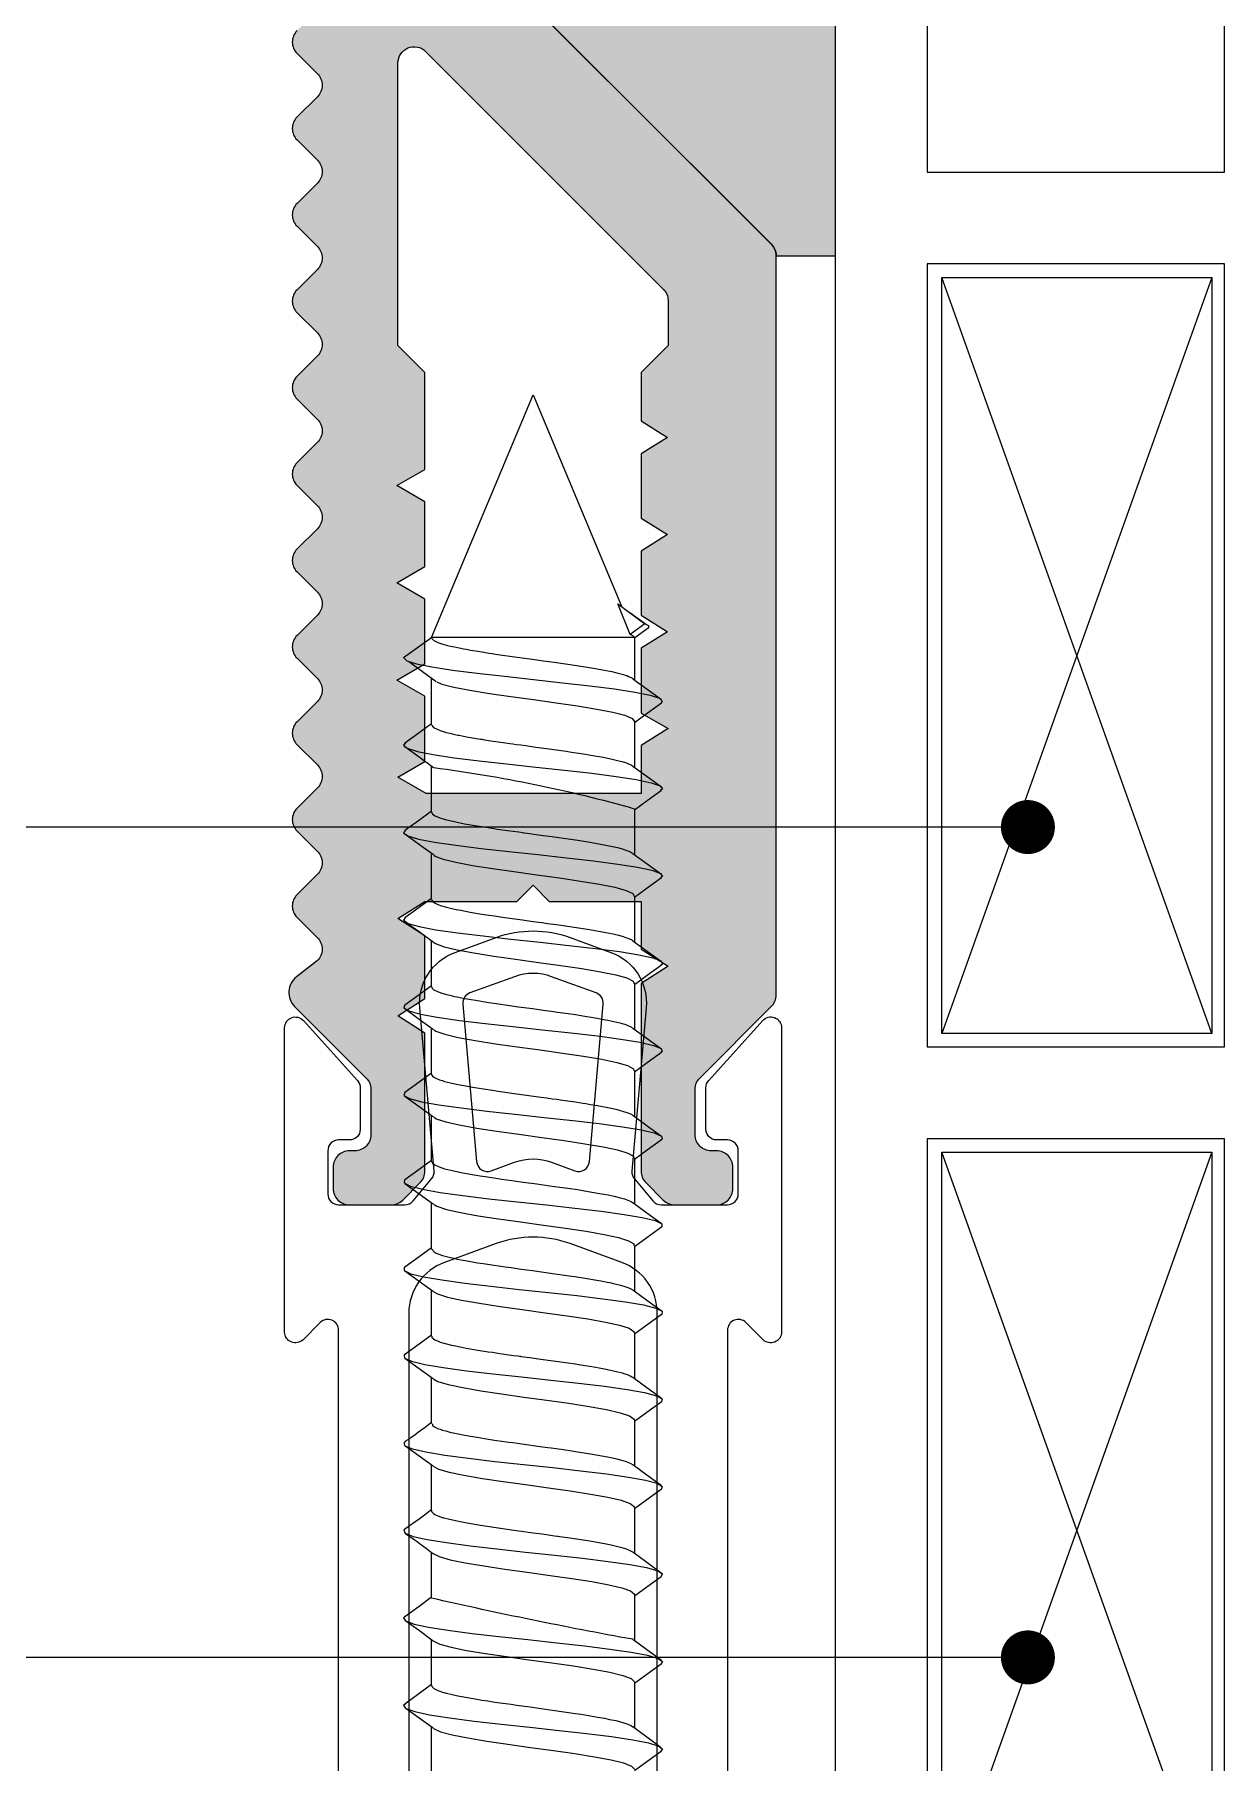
# Model space of a CAD drawing. Header units: millimetres. Extents: x 12 to 3612, y 18 to 315.
# Drawn here: x 1382.11 to 1404.13, y 116.55 to 148.55 of the extents above; entities that cross this region are included whole.
import ezdxf

# ---------------------------------------------------------------- set-up
doc = ezdxf.new("R2010")
doc.units = ezdxf.units.MM
doc.linetypes.add('SLD-Katı', pattern=[0])
doc.styles.get("Standard").update_dxf_attribs({"font": 'arial.ttf'})
doc.dimstyles.new('ISO-25', dxfattribs={"dimtxt": 2.5, "dimasz": 2.5, "dimexe": 1.25, "dimexo": 0.625, "dimtad": 1, "dimtxsty": 'Standard', "dimcen": 2.5, "dimadec": 0, "dimazin": 0, "dimtfac": 1, "dimtmove": 0, "dimatfit": 3, "dimfxl": 1, "dimarcsym": 0})

# ---------------------------------------------------------------- blocks, each defined once
blk = doc.blocks.new('SLK1B')
blk.add_hatch(color=0).paths.add_polyline_path([(934.464, 454.715), (934.464, 456.991), (933.064, 456.991), (931.664, 456.991, -0.414214), (931.364, 457.291), (931.364, 458.691, 0.414214), (931.064, 458.991), (927.464, 458.991, 0.414214), (927.164, 458.691), (927.164, 452.115, 0.198912), (927.252, 451.903), (933.276, 445.879, -0.198912), (933.364, 445.667), (934.464, 445.667), (934.464, 454.315)])
blk.add_lwpolyline([(934.464, 445.667), (934.464, 454.315), (934.464, 454.715), (934.464, 456.991), (933.064, 456.991), (931.664, 456.991, -0.414214), (931.364, 457.291), (931.364, 458.691, 0.414214), (931.064, 458.991), (927.464, 458.991, 0.414214), (927.164, 458.691), (927.164, 452.115, 0.198912), (927.252, 451.903), (933.276, 445.879, -0.198912), (933.364, 445.667)], format="xyb", close=True)
blk = doc.blocks.new('V2 48 42')
at = {"color": 0, "linetype": 'SLD-Katı', "lineweight": 15}
for p, q in [((-43.687, 116.524), (-45.323, 112.609)), ((-41.809, 112.031), (-43.687, 116.524)), ((-45.254, 112.657), (-45.757, 112.285)), ((-45.483, 112.085), (-45.254, 112.657)), ((-45.477, 112.492), (-45.784, 112.271)), ((-45.318, 112.61), (-45.32, 112.607)), ((-45.83, 112.237), (-45.839, 112.231)), ((-45.819, 112.204), (-45.573, 112.025)), ((-45.757, 112.285), (-45.483, 112.085)), ((-45.561, 112.041), (-45.565, 112.031)), ((-45.565, 112.031), (-45.565, 111.246)), ((-45.565, 112.031), (-41.809, 112.031)), ((-41.287, 111.658), (-41.809, 112.031)), ((-41.809, 110.414), (-41.809, 111.271)), ((-45.565, 110.477), (-45.565, 109.629)), ((-41.809, 108.796), (-41.809, 109.644)), ((-45.565, 108.859), (-45.565, 108.011)), ((-41.809, 107.179), (-41.809, 108.027)), ((-45.565, 107.242), (-45.565, 106.394)), ((-41.809, 105.561), (-41.809, 106.409)), ((-45.565, 105.624), (-45.565, 104.776)), ((-41.809, 103.944), (-41.809, 104.792)), ((-45.565, 104.007), (-45.565, 103.159)), ((-41.809, 102.326), (-41.809, 103.174)), ((-45.565, 102.389), (-45.565, 101.541)), ((-41.809, 100.709), (-41.809, 101.557)), ((-45.565, 100.772), (-45.565, 99.924)), ((-41.809, 99.092), (-41.809, 99.939)), ((-45.565, 99.154), (-45.565, 98.306)), ((-41.809, 97.474), (-41.809, 98.322)), ((-45.565, 97.537), (-45.565, 96.689)), ((-41.809, 95.856), (-41.809, 96.704)), ((-45.565, 95.919), (-45.565, 95.071)), ((-41.809, 94.239), (-41.809, 95.088)), ((-45.565, 94.302), (-45.565, 93.454)), ((-41.809, 92.621), (-41.809, 93.469)), ((-45.565, 92.684), (-45.565, 91.836)), ((-41.809, 91.004), (-41.809, 91.852))]:
    blk.add_line(p, q, dxfattribs=at)
at = {"color": 0, "linetype": 'SLD-Katı', "lineweight": 15, "flags": 128}
for points in [[(-45.811, 112.205), (-45.832, 112.215), (-45.829, 112.247), (-45.757, 112.285)], [(-45.557, 112.039), (-45.545, 112.056), (-45.483, 112.085)], [(-41.809, 112.031), (-41.816, 112.008), (-41.849, 111.978), (-41.922, 111.941), (-42.017, 111.909), (-42.062, 111.895), (-42.104, 111.885), (-42.159, 111.871), (-42.232, 111.855), (-42.29, 111.843), (-42.347, 111.832), (-42.401, 111.821), (-42.454, 111.812), (-42.526, 111.799), (-42.663, 111.775), (-42.778, 111.757), (-42.867, 111.743), (-42.927, 111.734), (-42.991, 111.724), (-43.122, 111.706), (-43.256, 111.687), (-43.672, 111.629), (-43.882, 111.6), (-44.079, 111.572), (-44.288, 111.543), (-44.495, 111.513), (-44.841, 111.456), (-45.001, 111.427), (-45.144, 111.398), (-45.238, 111.377), (-45.309, 111.359), (-45.362, 111.344), (-45.391, 111.334), (-45.422, 111.324), (-45.456, 111.311), (-45.502, 111.289), (-45.514, 111.282), (-45.52, 111.278), (-45.534, 111.269), (-45.535, 111.268)], [(-41.287, 111.658), (-41.347, 111.601), (-41.527, 111.542), (-41.813, 111.485), (-42.194, 111.427), (-42.654, 111.368), (-43.159, 111.312), (-43.697, 111.253), (-44.234, 111.194), (-44.737, 111.138), (-45.194, 111.079), (-45.573, 111.021), (-45.855, 110.964), (-46.03, 110.905), (-46.086, 110.848), (-46.05, 110.816)], [(-41.894, 111.208), (-41.639, 111.396), (-41.384, 111.585)], [(-45.535, 111.268), (-45.799, 111.076), (-46.064, 110.884)], [(-41.904, 111.208), (-41.996, 111.169), (-42.22, 111.112), (-42.519, 111.054), (-42.878, 110.995), (-43.273, 110.939), (-43.694, 110.88), (-44.115, 110.821), (-44.509, 110.765), (-44.867, 110.706), (-45.163, 110.648), (-45.384, 110.591), (-45.521, 110.532), (-45.563, 110.477)], [(-46.065, 110.816), (-45.8, 110.624), (-45.565, 110.453)], [(-41.811, 110.414), (-41.816, 110.392), (-41.843, 110.365), (-41.969, 110.306), (-42.022, 110.289), (-42.08, 110.273), (-42.145, 110.257), (-42.236, 110.237), (-42.295, 110.225), (-42.319, 110.22), (-42.375, 110.209), (-42.453, 110.194), (-42.564, 110.174), (-42.712, 110.15), (-42.722, 110.148), (-42.728, 110.147), (-42.728, 110.147), (-42.728, 110.147), (-42.728, 110.147), (-42.728, 110.147), (-42.728, 110.147), (-42.728, 110.147), (-42.728, 110.147), (-42.728, 110.147), (-42.729, 110.147), (-42.732, 110.146), (-42.739, 110.145), (-42.759, 110.142), (-42.907, 110.119), (-43.174, 110.081), (-43.258, 110.069), (-43.312, 110.062), (-43.38, 110.052), (-43.461, 110.041), (-43.555, 110.028), (-43.741, 110.002), (-43.889, 109.981), (-44.026, 109.962), (-44.163, 109.943), (-44.299, 109.924), (-44.4, 109.91), (-44.578, 109.883), (-44.792, 109.847), (-44.986, 109.812), (-45.124, 109.785), (-45.227, 109.762), (-45.333, 109.735), (-45.397, 109.715), (-45.456, 109.693), (-45.509, 109.668), (-45.53, 109.655), (-45.535, 109.65)], [(-41.313, 110.078), (-41.578, 110.27), (-41.809, 110.438)], [(-41.325, 110.079), (-41.288, 110.037), (-41.357, 109.979), (-41.545, 109.92), (-41.837, 109.863), (-42.226, 109.805), (-42.69, 109.746), (-43.197, 109.69), (-43.736, 109.631), (-44.272, 109.573), (-44.772, 109.516), (-45.225, 109.457), (-45.597, 109.399), (-45.871, 109.342), (-46.038, 109.283), (-46.085, 109.226), (-46.048, 109.197)], [(-41.841, 109.62), (-41.578, 109.812), (-41.313, 110.004)], [(-45.535, 109.65), (-45.799, 109.459), (-46.064, 109.267)], [(-46.064, 109.197), (-45.799, 109.006), (-45.565, 108.835)], [(-41.811, 108.796), (-41.81, 108.786), (-41.826, 108.762), (-41.872, 108.729), (-41.958, 108.693), (-42.023, 108.672), (-42.087, 108.654), (-42.144, 108.64), (-42.417, 108.583), (-42.609, 108.549), (-42.816, 108.516), (-42.966, 108.493), (-43.024, 108.484), (-43.124, 108.47), (-43.214, 108.457), (-43.423, 108.429), (-43.49, 108.419), (-43.514, 108.416), (-43.519, 108.415), (-43.521, 108.415), (-43.521, 108.415), (-43.521, 108.415), (-43.521, 108.415), (-43.521, 108.415), (-43.521, 108.415), (-43.521, 108.415), (-43.521, 108.415), (-43.522, 108.415), (-43.525, 108.414), (-43.531, 108.414), (-43.577, 108.407), (-43.744, 108.384), (-43.876, 108.366), (-44.04, 108.343), (-44.072, 108.338), (-44.127, 108.331), (-44.242, 108.315), (-44.384, 108.294), (-44.516, 108.275), (-44.626, 108.257), (-44.745, 108.238), (-45.067, 108.179), (-45.158, 108.16), (-45.248, 108.14), (-45.321, 108.121), (-45.406, 108.094), (-45.48, 108.065), (-45.517, 108.046), (-45.534, 108.033)], [(-41.313, 108.461), (-41.566, 108.644), (-41.809, 108.82)], [(-41.323, 108.461), (-41.289, 108.415), (-41.366, 108.357), (-41.563, 108.298), (-41.862, 108.242), (-42.257, 108.183), (-42.726, 108.125), (-43.236, 108.068), (-43.776, 108.009), (-44.309, 107.951), (-44.807, 107.894), (-45.255, 107.835), (-45.62, 107.778), (-45.887, 107.72), (-46.046, 107.661), (-46.084, 107.605), (-46.048, 107.579)], [(-41.841, 108.003), (-41.61, 108.171), (-41.313, 108.386)], [(-45.534, 108.033), (-45.799, 107.841), (-46.063, 107.649)], [(-41.851, 108.003), (-41.87, 107.984), (-42.024, 107.925), (-42.259, 107.869), (-42.568, 107.81), (-42.934, 107.752), (-43.334, 107.695), (-43.757, 107.636), (-44.174, 107.578), (-44.564, 107.521), (-44.914, 107.462), (-45.2, 107.405), (-45.409, 107.348), (-45.533, 107.288), (-45.558, 107.242)], [(-46.063, 107.58), (-45.799, 107.388), (-45.565, 107.218)], [(-41.313, 106.843), (-41.578, 107.035), (-41.809, 107.203)], [(-41.81, 107.179), (-41.809, 107.174), (-41.825, 107.146), (-41.862, 107.117), (-41.924, 107.088), (-41.994, 107.063), (-42.086, 107.037), (-42.181, 107.014), (-42.263, 106.996), (-42.348, 106.979), (-42.522, 106.947), (-42.739, 106.91), (-42.866, 106.89), (-42.973, 106.874), (-43.121, 106.853), (-43.35, 106.821), (-43.491, 106.802), (-43.564, 106.792), (-43.688, 106.774), (-43.847, 106.752), (-43.952, 106.737), (-44.121, 106.714), (-44.322, 106.686), (-44.697, 106.628), (-44.867, 106.599), (-45.034, 106.568), (-45.167, 106.54), (-45.269, 106.517), (-45.336, 106.499), (-45.403, 106.478), (-45.471, 106.452), (-45.514, 106.43), (-45.534, 106.416)], [(-41.32, 106.844), (-41.29, 106.794), (-41.377, 106.736), (-41.581, 106.677), (-41.888, 106.62), (-42.289, 106.562), (-42.762, 106.503), (-43.274, 106.446), (-43.816, 106.387), (-44.347, 106.329), (-44.842, 106.273), (-45.285, 106.213), (-45.643, 106.156), (-45.903, 106.099), (-46.053, 106.04), (-46.082, 105.983), (-46.049, 105.962)], [(-41.841, 106.385), (-41.578, 106.577), (-41.313, 106.768)], [(-45.534, 106.416), (-45.798, 106.224), (-46.063, 106.032)], [(-41.852, 106.385), (-41.879, 106.363), (-42.039, 106.304), (-42.279, 106.247), (-42.593, 106.189), (-42.963, 106.13), (-43.364, 106.074), (-43.788, 106.015), (-44.203, 105.957), (-44.591, 105.9), (-44.938, 105.841), (-45.218, 105.783), (-45.421, 105.726), (-45.539, 105.667), (-45.556, 105.624)], [(-46.063, 105.962), (-45.798, 105.77), (-45.565, 105.6)], [(-41.811, 105.561), (-41.814, 105.542), (-41.83, 105.523), (-41.84, 105.514), (-41.849, 105.508), (-41.874, 105.493), (-41.904, 105.479), (-41.982, 105.449), (-42.083, 105.42), (-42.144, 105.405), (-42.233, 105.385), (-42.276, 105.376), (-42.31, 105.369), (-42.389, 105.354), (-42.504, 105.332), (-42.659, 105.306), (-42.866, 105.273), (-43.045, 105.246), (-43.213, 105.223), (-43.417, 105.194), (-43.676, 105.158), (-43.926, 105.124), (-44.071, 105.103), (-44.136, 105.094), (-44.244, 105.079), (-44.47, 105.047), (-44.645, 105.019), (-44.763, 105), (-44.876, 104.98), (-44.963, 104.964), (-45.074, 104.943), (-45.238, 104.907), (-45.293, 104.893), (-45.336, 104.881), (-45.383, 104.867), (-45.43, 104.851), (-45.511, 104.814), (-45.53, 104.799)], [(-41.313, 105.226), (-41.578, 105.418), (-41.809, 105.585)], [(-41.316, 105.226), (-41.292, 105.172), (-41.388, 105.114), (-41.6, 105.055), (-41.914, 104.998), (-42.322, 104.94), (-42.798, 104.881), (-43.313, 104.825), (-43.855, 104.766), (-44.384, 104.708), (-44.877, 104.651), (-45.314, 104.592), (-45.665, 104.535), (-45.918, 104.477), (-46.059, 104.418), (-46.08, 104.361), (-46.05, 104.344)], [(-41.842, 104.768), (-41.578, 104.959), (-41.313, 105.151)], [(-45.533, 104.799), (-45.797, 104.607), (-46.062, 104.415)], [(-41.853, 104.767), (-41.887, 104.741), (-42.054, 104.682), (-42.299, 104.626), (-42.618, 104.567), (-42.991, 104.508), (-43.394, 104.452), (-43.819, 104.393), (-44.233, 104.335), (-44.618, 104.278), (-44.961, 104.219), (-45.235, 104.162), (-45.433, 104.104), (-45.544, 104.045), (-45.554, 104.007)], [(-46.063, 104.344), (-45.798, 104.152), (-45.565, 103.983)], [(-41.809, 103.944), (-41.812, 103.927), (-41.827, 103.908), (-41.851, 103.889), (-41.901, 103.863), (-41.954, 103.842), (-42.002, 103.826), (-42.022, 103.819), (-42.038, 103.815), (-42.05, 103.811), (-42.16, 103.784), (-42.301, 103.754), (-42.609, 103.697), (-42.77, 103.67), (-42.936, 103.645), (-43.043, 103.629), (-43.168, 103.612), (-43.251, 103.6), (-43.34, 103.588), (-43.563, 103.557), (-43.828, 103.52), (-43.943, 103.504), (-44.043, 103.49), (-44.126, 103.478), (-44.232, 103.463), (-44.472, 103.429), (-44.609, 103.408), (-44.661, 103.399), (-44.75, 103.385), (-44.874, 103.363), (-44.97, 103.345), (-45.038, 103.332), (-45.131, 103.313), (-45.217, 103.294), (-45.42, 103.237), (-45.489, 103.208), (-45.531, 103.182)], [(-41.313, 103.608), (-41.578, 103.8), (-41.809, 103.968)], [(-41.315, 103.608), (-41.311, 103.607), (-41.295, 103.55), (-41.399, 103.492), (-41.62, 103.433), (-41.941, 103.377), (-42.355, 103.318), (-42.834, 103.26), (-43.352, 103.203), (-43.895, 103.144), (-44.421, 103.086), (-44.911, 103.029), (-45.343, 102.97), (-45.687, 102.913), (-45.932, 102.855), (-46.065, 102.796), (-46.076, 102.74), (-46.051, 102.726)], [(-41.842, 103.15), (-41.578, 103.342), (-41.313, 103.533)], [(-45.532, 103.183), (-45.797, 102.99), (-46.062, 102.798)], [(-41.853, 103.15), (-41.896, 103.119), (-42.069, 103.06), (-42.32, 103.004), (-42.644, 102.945), (-43.019, 102.887), (-43.425, 102.83), (-43.849, 102.771), (-44.262, 102.713), (-44.645, 102.656), (-44.983, 102.597), (-45.252, 102.54), (-45.444, 102.482), (-45.548, 102.423), (-45.554, 102.389)], [(-46.062, 102.726), (-45.797, 102.534), (-45.565, 102.365)], [(-41.809, 102.326), (-41.81, 102.318), (-41.824, 102.294), (-41.866, 102.263), (-41.95, 102.225), (-42.048, 102.194), (-42.109, 102.178), (-42.166, 102.165), (-42.244, 102.148), (-42.385, 102.119), (-42.56, 102.088), (-42.708, 102.063), (-42.844, 102.041), (-42.963, 102.023), (-43.111, 102.002), (-43.291, 101.977), (-43.506, 101.947), (-43.758, 101.912), (-43.998, 101.879), (-44.181, 101.853), (-44.331, 101.832), (-44.509, 101.806), (-44.71, 101.774), (-44.919, 101.737), (-45.078, 101.707), (-45.188, 101.683), (-45.278, 101.662), (-45.378, 101.634), (-45.442, 101.611), (-45.502, 101.584), (-45.53, 101.566)], [(-41.314, 101.991), (-41.578, 102.183), (-41.809, 102.35)], [(-41.319, 101.991), (-41.306, 101.985), (-41.299, 101.929), (-41.412, 101.87), (-41.64, 101.812), (-41.968, 101.755), (-42.388, 101.696), (-42.871, 101.638), (-43.392, 101.581), (-43.934, 101.522), (-44.458, 101.465), (-44.945, 101.407), (-45.371, 101.348), (-45.708, 101.291), (-45.946, 101.233), (-46.069, 101.174), (-46.073, 101.118), (-46.053, 101.108)], [(-41.842, 101.532), (-41.578, 101.724), (-41.313, 101.916)], [(-45.531, 101.566), (-45.795, 101.374), (-46.06, 101.182)], [(-41.853, 101.532), (-41.906, 101.497), (-42.085, 101.439), (-42.341, 101.382), (-42.67, 101.323), (-43.048, 101.265), (-43.456, 101.208), (-43.88, 101.149), (-44.29, 101.092), (-44.671, 101.034), (-45.005, 100.975), (-45.269, 100.919), (-45.455, 100.86), (-45.552, 100.801), (-45.553, 100.772)], [(-46.062, 101.108), (-45.796, 100.916), (-45.565, 100.748)], [(-41.809, 100.709), (-41.809, 100.708), (-41.857, 100.651), (-41.893, 100.631), (-41.945, 100.61), (-42.01, 100.588), (-42.107, 100.561), (-42.219, 100.536), (-42.286, 100.521), (-42.358, 100.507), (-42.433, 100.493), (-42.537, 100.474), (-42.661, 100.453), (-42.762, 100.437), (-42.887, 100.417), (-42.959, 100.406), (-43.056, 100.392), (-43.171, 100.376), (-43.283, 100.361), (-43.467, 100.335), (-43.676, 100.306), (-44.093, 100.248), (-44.228, 100.229), (-44.354, 100.211), (-44.458, 100.196), (-44.649, 100.166), (-44.866, 100.13), (-44.941, 100.116), (-45.005, 100.104), (-45.06, 100.093), (-45.106, 100.084), (-45.149, 100.074), (-45.307, 100.037), (-45.386, 100.014), (-45.407, 100.007), (-45.442, 99.994), (-45.485, 99.975), (-45.523, 99.954), (-45.53, 99.948)], [(-41.314, 100.374), (-41.579, 100.565), (-41.809, 100.733)], [(-41.323, 100.374), (-41.302, 100.363), (-41.303, 100.307), (-41.425, 100.248), (-41.661, 100.19), (-41.996, 100.133), (-42.421, 100.074), (-42.907, 100.017), (-43.431, 99.959), (-43.973, 99.9), (-44.495, 99.843), (-44.978, 99.785), (-45.399, 99.726), (-45.729, 99.67), (-45.959, 99.611), (-46.074, 99.553), (-46.068, 99.496), (-46.053, 99.489)], [(-41.842, 99.915), (-41.578, 100.106), (-41.314, 100.298)], [(-45.531, 99.949), (-45.795, 99.757), (-46.059, 99.565)], [(-41.852, 99.915), (-41.916, 99.875), (-42.101, 99.817), (-42.363, 99.76), (-42.696, 99.701), (-43.077, 99.644), (-43.486, 99.586), (-43.911, 99.527), (-44.319, 99.47), (-44.698, 99.412), (-45.027, 99.353), (-45.285, 99.297), (-45.465, 99.238), (-45.555, 99.18), (-45.553, 99.154)], [(-46.06, 99.489), (-45.795, 99.298), (-45.565, 99.13)], [(-41.811, 99.092), (-41.815, 99.07), (-41.831, 99.052), (-41.845, 99.041), (-41.871, 99.025), (-41.916, 99.003), (-41.969, 98.984), (-42.18, 98.927), (-42.253, 98.911), (-42.34, 98.893), (-42.45, 98.872), (-42.663, 98.835), (-42.857, 98.804), (-42.934, 98.793), (-43.032, 98.778), (-43.196, 98.755), (-43.323, 98.737), (-43.407, 98.726), (-43.434, 98.722), (-43.45, 98.72), (-43.454, 98.719), (-43.455, 98.719), (-43.455, 98.719), (-43.455, 98.719), (-43.455, 98.719), (-43.455, 98.719), (-43.455, 98.719), (-43.455, 98.719), (-43.455, 98.719), (-43.455, 98.719), (-43.456, 98.719), (-43.457, 98.719), (-43.461, 98.718), (-43.513, 98.711), (-43.618, 98.696), (-43.829, 98.667), (-44.061, 98.635), (-44.157, 98.621), (-44.24, 98.61), (-44.338, 98.596), (-44.43, 98.583), (-44.571, 98.561), (-44.777, 98.528), (-44.98, 98.491), (-45.123, 98.462), (-45.23, 98.439), (-45.336, 98.411), (-45.385, 98.396), (-45.431, 98.381), (-45.482, 98.359), (-45.516, 98.341), (-45.53, 98.331)], [(-41.314, 98.756), (-41.579, 98.948), (-41.809, 99.115)], [(-41.326, 98.757), (-41.298, 98.742), (-41.308, 98.685), (-41.438, 98.626), (-41.682, 98.568), (-42.024, 98.512), (-42.455, 98.452), (-42.944, 98.395), (-43.47, 98.338), (-44.013, 98.278), (-44.531, 98.222), (-45.011, 98.164), (-45.427, 98.105), (-45.749, 98.048), (-45.971, 97.99), (-46.077, 97.931), (-46.063, 97.874), (-46.057, 97.872)], [(-41.842, 98.297), (-41.579, 98.489), (-41.314, 98.681)], [(-45.531, 98.331), (-45.794, 98.139), (-46.059, 97.948)], [(-41.851, 98.297), (-41.927, 98.253), (-42.118, 98.195), (-42.385, 98.139), (-42.723, 98.079), (-43.105, 98.022), (-43.517, 97.965), (-43.942, 97.906), (-44.348, 97.849), (-44.724, 97.791), (-45.049, 97.732), (-45.301, 97.675), (-45.475, 97.617), (-45.558, 97.558), (-45.554, 97.537)], [(-46.059, 97.872), (-45.795, 97.68), (-45.565, 97.513)], [(-41.818, 97.474), (-41.833, 97.432), (-41.85, 97.42), (-41.875, 97.405), (-41.92, 97.384), (-41.968, 97.367), (-42.006, 97.354), (-42.072, 97.336), (-42.148, 97.317), (-42.424, 97.259), (-42.531, 97.24), (-42.65, 97.22), (-42.79, 97.197), (-42.975, 97.169), (-43.151, 97.144), (-43.234, 97.132), (-43.316, 97.121), (-43.397, 97.11), (-43.478, 97.098), (-43.567, 97.086), (-43.732, 97.063), (-43.863, 97.045), (-43.959, 97.032), (-44.022, 97.023), (-44.113, 97.01), (-44.248, 96.991), (-44.402, 96.969), (-44.508, 96.953), (-44.631, 96.934), (-44.749, 96.914), (-45.066, 96.857), (-45.157, 96.838), (-45.24, 96.819), (-45.3, 96.804), (-45.395, 96.776), (-45.486, 96.74), (-45.529, 96.713)], [(-41.325, 97.138), (-41.294, 97.12), (-41.313, 97.064), (-41.452, 97.005), (-41.704, 96.947), (-42.053, 96.89), (-42.489, 96.831), (-42.981, 96.773), (-43.51, 96.716), (-44.052, 96.657), (-44.568, 96.6), (-45.044, 96.542), (-45.453, 96.483), (-45.769, 96.427), (-45.983, 96.368), (-46.08, 96.309), (-46.058, 96.254)], [(-41.843, 96.679), (-41.579, 96.871), (-41.314, 97.063)], [(-45.531, 96.714), (-45.795, 96.522), (-46.059, 96.33)], [(-41.849, 96.679), (-41.938, 96.632), (-42.135, 96.574), (-42.408, 96.517), (-42.749, 96.458), (-43.134, 96.401), (-43.548, 96.343), (-43.972, 96.284), (-44.376, 96.227), (-44.749, 96.169), (-45.07, 96.11), (-45.316, 96.054), (-45.484, 95.995), (-45.56, 95.936), (-45.555, 95.919)], [(-46.059, 96.254), (-45.795, 96.062), (-45.565, 95.895)], [(-41.811, 95.856), (-41.809, 95.848), (-41.829, 95.819), (-41.844, 95.806), (-41.871, 95.79), (-41.924, 95.766), (-41.973, 95.747), (-42.01, 95.736), (-42.022, 95.732), (-42.029, 95.73), (-42.031, 95.729), (-42.031, 95.729), (-42.031, 95.729), (-42.031, 95.729), (-42.031, 95.729), (-42.031, 95.729), (-42.031, 95.729), (-42.031, 95.729), (-42.031, 95.729), (-42.031, 95.729), (-42.032, 95.729), (-42.035, 95.728), (-42.06, 95.721), (-42.115, 95.707), (-42.195, 95.689), (-42.283, 95.67), (-42.339, 95.658), (-42.376, 95.651), (-42.431, 95.641), (-42.506, 95.627), (-42.602, 95.61), (-42.712, 95.592), (-43.087, 95.535), (-43.208, 95.519), (-43.329, 95.502), (-43.473, 95.482), (-43.64, 95.458), (-43.854, 95.429), (-44.008, 95.407), (-44.086, 95.396), (-44.132, 95.39), (-44.132, 95.39), (-44.133, 95.39), (-44.133, 95.39), (-44.133, 95.39), (-44.133, 95.39), (-44.133, 95.39), (-44.133, 95.39), (-44.133, 95.39), (-44.133, 95.39), (-44.14, 95.389), (-44.152, 95.387), (-44.178, 95.384), (-44.228, 95.377), (-44.327, 95.363), (-44.701, 95.305), (-44.872, 95.276), (-45.039, 95.244), (-45.133, 95.225), (-45.207, 95.209), (-45.284, 95.191), (-45.333, 95.177), (-45.389, 95.16), (-45.451, 95.138), (-45.525, 95.1), (-45.53, 95.096)], [(-41.313, 95.521), (-41.577, 95.712), (-41.809, 95.88)], [(-41.328, 95.521), (-41.292, 95.498), (-41.319, 95.442), (-41.467, 95.383), (-41.726, 95.325), (-42.082, 95.268), (-42.524, 95.209), (-43.018, 95.152), (-43.549, 95.094), (-44.091, 95.035), (-44.604, 94.978), (-45.077, 94.92), (-45.48, 94.861), (-45.788, 94.805), (-45.994, 94.746), (-46.083, 94.688), (-46.054, 94.637)], [(-45.531, 95.096), (-45.795, 94.904), (-46.059, 94.712)], [(-41.84, 95.066), (-41.949, 95.01), (-42.152, 94.952), (-42.431, 94.895), (-42.776, 94.836), (-43.164, 94.779), (-43.579, 94.721), (-44.003, 94.662), (-44.405, 94.606), (-44.775, 94.547), (-45.09, 94.488), (-45.331, 94.432), (-45.493, 94.373), (-45.562, 94.315), (-45.556, 94.302)], [(-46.059, 94.637), (-45.794, 94.445), (-45.565, 94.278)], [(-41.312, 93.902), (-41.576, 94.093), (-41.809, 94.263)], [(-41.327, 93.903), (-41.29, 93.877), (-41.326, 93.82), (-41.483, 93.761), (-41.749, 93.704), (-42.112, 93.646), (-42.559, 93.587), (-43.056, 93.53), (-43.589, 93.472), (-44.129, 93.413), (-44.64, 93.357), (-45.109, 93.298), (-45.506, 93.24), (-45.807, 93.183), (-46.005, 93.124), (-46.084, 93.066), (-46.051, 93.019)], [(-41.84, 93.446), (-41.584, 93.633), (-41.314, 93.828)], [(-45.531, 93.478), (-45.795, 93.287), (-46.059, 93.095)], [(-41.84, 93.447), (-41.961, 93.388), (-42.17, 93.331), (-42.454, 93.273), (-42.804, 93.214), (-43.193, 93.157), (-43.61, 93.099), (-44.033, 93.04), (-44.433, 92.984), (-44.8, 92.925), (-45.11, 92.867), (-45.346, 92.81), (-45.501, 92.751), (-45.564, 92.693), (-45.558, 92.684)], [(-46.059, 93.019), (-45.795, 92.827), (-45.565, 92.66)], [(-41.811, 92.621), (-41.813, 92.604), (-41.824, 92.589), (-41.847, 92.569), (-41.888, 92.546), (-41.924, 92.53), (-41.96, 92.517), (-41.993, 92.506), (-42.031, 92.494), (-42.054, 92.488), (-42.054, 92.488), (-42.054, 92.488), (-42.054, 92.488), (-42.054, 92.488), (-42.054, 92.488), (-42.054, 92.488), (-42.054, 92.488), (-42.055, 92.488), (-42.055, 92.487), (-42.057, 92.487), (-42.06, 92.486), (-42.067, 92.484), (-42.08, 92.481), (-42.108, 92.474), (-42.166, 92.46), (-42.297, 92.432), (-42.368, 92.418), (-42.472, 92.398), (-42.613, 92.373), (-42.741, 92.352), (-42.847, 92.336), (-42.982, 92.315), (-43.08, 92.302), (-43.179, 92.288), (-43.28, 92.274), (-43.382, 92.259), (-43.48, 92.246), (-43.632, 92.225), (-43.834, 92.196), (-43.997, 92.174), (-44.092, 92.16), (-44.215, 92.144), (-44.346, 92.125), (-44.466, 92.107), (-44.578, 92.09), (-44.711, 92.069), (-44.88, 92.039), (-45.007, 92.016), (-45.104, 91.996), (-45.219, 91.972), (-45.33, 91.943), (-45.421, 91.914), (-45.47, 91.894), (-45.509, 91.875), (-45.532, 91.86)], [(-41.311, 92.284), (-41.575, 92.475), (-41.809, 92.645)], [(-41.326, 92.284), (-41.288, 92.255), (-41.333, 92.198), (-41.498, 92.139), (-41.772, 92.082), (-42.142, 92.024), (-42.594, 91.965), (-43.094, 91.909), (-43.629, 91.85), (-44.168, 91.791), (-44.676, 91.735), (-45.141, 91.676), (-45.531, 91.618), (-45.825, 91.561), (-46.015, 91.502), (-46.085, 91.445), (-46.048, 91.401)], [(-41.839, 91.83), (-41.576, 92.02), (-41.313, 92.211)], [(-45.532, 91.861), (-45.795, 91.669), (-46.06, 91.477)], [(-41.842, 91.83), (-41.845, 91.825), (-41.974, 91.766), (-42.188, 91.709), (-42.477, 91.651), (-42.831, 91.592), (-43.222, 91.536), (-43.641, 91.477), (-44.063, 91.419), (-44.461, 91.362), (-44.825, 91.303), (-45.13, 91.245), (-45.36, 91.188), (-45.509, 91.129), (-45.564, 91.072), (-45.561, 91.067)], [(-46.059, 91.402), (-45.795, 91.21), (-45.565, 91.043)]]:
    blk.add_lwpolyline(points, dxfattribs=at)
at = {"color": 0, "linetype": 'SLD-Katı', "lineweight": 15}
for centre, radius, start, end in [((-38.698, 84.828), 24.992, 97.2438, 105.936), ((-37.517, 102.904), 6.904, 231.563, 236.6273), ((-34.924, 86.086), 11.333, 124.3251, 127.6212), ((-60.651, 176.912), 84.793, 280.27156, 282.83855)]:
    blk.add_arc(centre, radius, start, end, dxfattribs=at)
blk = doc.blocks.new('50MN800')
at = {"ltscale": 10}
h = blk.add_hatch(color=252, dxfattribs=at)
edge = h.paths.add_edge_path()
edge.add_line((2512.086, 1101.666), (2512.086, 1079.166))
edge.add_line((2512.086, 1079.166), (2412.386, 1079.166))
edge.add_arc((2412.386, 1079.466), 0.3, 180, 270, ccw=False)
edge.add_line((2412.086, 1079.466), (2412.086, 1081.153))
edge.add_arc((2412.386, 1081.153), 0.3, 175, 180, ccw=False)
edge.add_line((2412.087, 1081.179), (2412.149, 1081.892))
edge.add_arc((2412.448, 1081.866), 0.3, 90, 175, ccw=False)
edge.add_line((2412.448, 1082.166), (2412.986, 1082.166))
edge.add_arc((2412.986, 1081.866), 0.3, 0, 90, ccw=False)
edge.add_line((2413.286, 1081.866), (2413.286, 1080.966))
edge.add_arc((2413.586, 1080.966), 0.3, 180, 270)
edge.add_line((2413.586, 1080.666), (2414.834, 1080.666))
edge.add_arc((2414.834, 1080.966), 0.3, 270, 350)
edge.add_line((2415.13, 1080.914), (2415.324, 1082.018))
edge.add_arc((2415.62, 1081.966), 0.3, 90, 170, ccw=False)
edge.add_line((2415.62, 1082.266), (2416.067, 1082.266))
edge.add_line((2416.067, 1082.266), (2416.386, 1081.766))
edge.add_line((2416.386, 1081.766), (2416.704, 1082.266))
edge.add_line((2416.704, 1082.266), (2418.197, 1082.266))
edge.add_arc((2418.197, 1081.966), 0.3, 5, 90, ccw=False)
edge.add_line((2418.496, 1081.992), (2418.562, 1081.24))
edge.add_arc((2418.861, 1081.266), 0.3, 185, 270)
edge.add_line((2418.861, 1080.966), (2421.086, 1080.966))
edge.add_line((2421.086, 1080.966), (2422.086, 1081.966))
edge.add_line((2422.086, 1081.966), (2422.086, 1085.285))
edge.add_line((2422.086, 1085.285), (2421.304, 1086.066))
edge.add_line((2421.304, 1086.066), (2421.154, 1086.066))
edge.add_line((2421.154, 1086.066), (2420.836, 1086.566))
edge.add_line((2420.836, 1086.566), (2420.517, 1086.066))
edge.add_line((2420.517, 1086.066), (2419.354, 1086.066))
edge.add_line((2419.354, 1086.066), (2419.036, 1086.566))
edge.add_line((2419.036, 1086.566), (2418.717, 1086.066))
edge.add_line((2418.717, 1086.066), (2417.554, 1086.066))
edge.add_line((2417.554, 1086.066), (2417.236, 1086.566))
edge.add_line((2417.236, 1086.566), (2416.917, 1086.066))
edge.add_line((2416.917, 1086.066), (2415.62, 1086.066))
edge.add_arc((2415.62, 1086.366), 0.3, 190, 270, ccw=False)
edge.add_line((2415.324, 1086.314), (2415.13, 1087.418))
edge.add_arc((2414.834, 1087.366), 0.3, 10, 90)
edge.add_line((2414.834, 1087.666), (2413.586, 1087.666))
edge.add_arc((2413.586, 1087.366), 0.3, 90, 180)
edge.add_line((2413.286, 1087.366), (2413.286, 1086.466))
edge.add_arc((2412.986, 1086.466), 0.3, 270, 360, ccw=False)
edge.add_line((2412.986, 1086.166), (2412.448, 1086.166))
edge.add_arc((2412.448, 1086.466), 0.3, 185, 270, ccw=False)
edge.add_line((2412.149, 1086.44), (2412.087, 1087.153))
edge.add_arc((2412.386, 1087.179), 0.3, 180, 185, ccw=False)
edge.add_line((2412.086, 1087.179), (2412.086, 1088.866))
edge.add_arc((2412.386, 1088.866), 0.3, 90, 180, ccw=False)
edge.add_line((2412.386, 1089.166), (2415.925, 1089.166))
edge.add_arc((2415.925, 1088.866), 0.3, 10, 90, ccw=False)
edge.add_line((2416.221, 1088.918), (2416.292, 1088.514))
edge.add_arc((2416.588, 1088.566), 0.3, 190, 270)
edge.add_line((2416.588, 1088.266), (2421.586, 1088.266))
edge.add_arc((2421.586, 1088.766), 0.5, 270, 360)
edge.add_line((2422.086, 1088.766), (2422.086, 1089.441))
edge.add_arc((2422.386, 1089.441), 0.3, 135, 180, ccw=False)
edge.add_line((2422.174, 1089.654), (2422.374, 1089.854))
edge.add_arc((2422.162, 1090.066), 0.3, 315, 405)
edge.add_line((2422.374, 1090.278), (2422.198, 1090.454))
edge.add_arc((2422.41, 1090.666), 0.3, 135, 225, ccw=False)
edge.add_line((2422.198, 1090.878), (2422.374, 1091.054))
edge.add_arc((2422.162, 1091.266), 0.3, 315, 405)
edge.add_line((2422.374, 1091.478), (2422.198, 1091.654))
edge.add_arc((2422.41, 1091.866), 0.3, 135, 225, ccw=False)
edge.add_line((2422.198, 1092.078), (2422.374, 1092.254))
edge.add_arc((2422.162, 1092.466), 0.3, 315, 405)
edge.add_line((2422.374, 1092.678), (2422.198, 1092.854))
edge.add_arc((2422.41, 1093.066), 0.3, 135, 225, ccw=False)
edge.add_line((2422.198, 1093.278), (2422.374, 1093.454))
edge.add_arc((2422.162, 1093.666), 0.3, 315, 405)
edge.add_line((2422.374, 1093.878), (2422.198, 1094.054))
edge.add_arc((2422.41, 1094.266), 0.3, 180, 225, ccw=False)
edge.add_line((2422.11, 1094.266), (2422.11, 1094.866))
edge.add_line((2422.11, 1094.866), (2422.41, 1095.166))
edge.add_line((2422.41, 1095.166), (2422.11, 1095.466))
edge.add_line((2422.11, 1095.466), (2422.11, 1096.066))
edge.add_arc((2422.41, 1096.066), 0.3, 135, 180, ccw=False)
edge.add_line((2422.198, 1096.278), (2422.374, 1096.454))
edge.add_arc((2422.162, 1096.666), 0.3, 315, 405)
edge.add_line((2422.374, 1096.878), (2422.198, 1097.054))
edge.add_arc((2422.41, 1097.266), 0.3, 134.9997, 225, ccw=False)
edge.add_line((2422.198, 1097.478), (2422.374, 1097.654))
edge.add_arc((2422.162, 1097.866), 0.3, 314.9997, 405)
edge.add_line((2422.374, 1098.078), (2422.198, 1098.254))
edge.add_arc((2422.41, 1098.466), 0.3, 135, 225, ccw=False)
edge.add_line((2422.198, 1098.678), (2422.374, 1098.854))
edge.add_arc((2422.162, 1099.066), 0.3, 315, 405)
edge.add_line((2422.374, 1099.278), (2421.654, 1099.997))
edge.add_arc((2421.442, 1099.785), 0.3, 45, 135)
edge.add_line((2421.23, 1099.997), (2421.031, 1099.798))
edge.add_arc((2420.819, 1100.011), 0.3, 225, 315, ccw=False)
edge.add_line((2420.607, 1099.798), (2420.231, 1100.174))
edge.add_arc((2420.019, 1099.962), 0.3, 45, 135)
edge.add_line((2419.807, 1100.174), (2419.431, 1099.798))
edge.add_arc((2419.219, 1100.011), 0.3, 225, 315, ccw=False)
edge.add_line((2419.007, 1099.798), (2418.631, 1100.174))
edge.add_arc((2418.419, 1099.962), 0.3, 45, 135)
edge.add_line((2418.207, 1100.174), (2417.831, 1099.798))
edge.add_arc((2417.619, 1100.011), 0.3, 225, 315, ccw=False)
edge.add_line((2417.407, 1099.798), (2417.031, 1100.174))
edge.add_arc((2416.819, 1099.962), 0.3, 45, 135)
edge.add_line((2416.607, 1100.174), (2416.231, 1099.798))
edge.add_arc((2416.019, 1100.011), 0.3, 225, 315, ccw=False)
edge.add_line((2415.807, 1099.798), (2415.431, 1100.174))
edge.add_arc((2415.219, 1099.962), 0.3, 45, 135)
edge.add_line((2415.007, 1100.174), (2414.631, 1099.798))
edge.add_arc((2414.419, 1100.011), 0.3, 225, 315, ccw=False)
edge.add_line((2414.207, 1099.798), (2413.831, 1100.174))
edge.add_arc((2413.619, 1099.962), 0.3, 45, 135)
edge.add_line((2413.407, 1100.174), (2413.031, 1099.798))
edge.add_arc((2412.819, 1100.011), 0.3, 225, 315, ccw=False)
edge.add_line((2412.607, 1099.798), (2412.231, 1100.174))
edge.add_arc((2412.019, 1099.962), 0.3, 45, 135)
edge.add_line((2411.807, 1100.174), (2411.431, 1099.798))
edge.add_arc((2411.219, 1100.011), 0.3, 225, 315, ccw=False)
edge.add_line((2411.007, 1099.798), (2410.631, 1100.174))
edge.add_arc((2410.419, 1099.962), 0.3, 45, 135)
edge.add_line((2410.207, 1100.174), (2409.831, 1099.798))
edge.add_arc((2409.619, 1100.011), 0.3, 225, 315, ccw=False)
edge.add_line((2409.407, 1099.798), (2409.031, 1100.174))
edge.add_arc((2408.819, 1099.962), 0.3, 45, 135)
edge.add_line((2408.607, 1100.174), (2408.231, 1099.798))
edge.add_arc((2408.019, 1100.011), 0.3, 225, 315, ccw=False)
edge.add_line((2407.807, 1099.798), (2407.431, 1100.174))
edge.add_arc((2407.219, 1099.962), 0.3, 45, 135)
edge.add_line((2407.007, 1100.174), (2406.631, 1099.798))
edge.add_arc((2406.419, 1100.011), 0.3, 225, 315, ccw=False)
edge.add_line((2406.207, 1099.798), (2405.831, 1100.174))
edge.add_arc((2405.619, 1099.962), 0.3, 45, 135)
edge.add_line((2405.407, 1100.174), (2405.031, 1099.798))
edge.add_arc((2404.819, 1100.011), 0.3, 225, 315, ccw=False)
edge.add_line((2404.607, 1099.798), (2404.231, 1100.174))
edge.add_arc((2404.019, 1099.962), 0.3, 45, 135)
edge.add_line((2403.807, 1100.174), (2403.431, 1099.798))
edge.add_arc((2403.219, 1100.011), 0.3, 225, 315, ccw=False)
edge.add_line((2403.007, 1099.798), (2402.631, 1100.174))
edge.add_arc((2402.419, 1099.962), 0.3, 45, 135)
edge.add_line((2402.207, 1100.174), (2401.831, 1099.798))
edge.add_arc((2401.619, 1100.011), 0.3, 225, 315, ccw=False)
edge.add_line((2401.407, 1099.798), (2401.031, 1100.174))
edge.add_arc((2400.819, 1099.962), 0.3, 45, 135)
edge.add_line((2400.607, 1100.174), (2400.308, 1099.787))
edge.add_arc((2400.019, 1100.011), 0.366, 225, 322.3703, ccw=False)
edge.add_line((2399.76, 1099.752), (2398.434, 1101.078))
edge.add_arc((2398.222, 1100.866), 0.3, 45, 90)
edge.add_line((2398.222, 1101.166), (2397.386, 1101.166))
edge.add_arc((2397.386, 1100.866), 0.3, 90, 180)
edge.add_line((2397.086, 1100.866), (2397.086, 1100.766))
edge.add_arc((2396.786, 1100.766), 0.3, 270, 360, ccw=False)
edge.add_line((2396.786, 1100.466), (2396.386, 1100.466))
edge.add_arc((2396.386, 1100.766), 0.3, 180, 270, ccw=False)
edge.add_line((2396.086, 1100.766), (2396.086, 1101.542))
edge.add_arc((2396.386, 1101.542), 0.3, 135, 180, ccw=False)
edge.add_line((2396.174, 1101.754), (2396.498, 1102.078))
edge.add_arc((2396.71, 1101.866), 0.3, 90, 135, ccw=False)
edge.add_line((2396.71, 1102.166), (2399.267, 1102.166))
edge.add_line((2399.267, 1102.166), (2399.586, 1101.666))
edge.add_line((2399.586, 1101.666), (2399.904, 1102.166))
edge.add_line((2399.904, 1102.166), (2401.067, 1102.166))
edge.add_line((2401.067, 1102.166), (2401.386, 1101.666))
edge.add_line((2401.386, 1101.666), (2401.704, 1102.166))
edge.add_line((2401.704, 1102.166), (2401.704, 1103.866))
edge.add_line((2401.704, 1103.866), (2402.004, 1104.166))
edge.add_line((2402.004, 1104.166), (2401.704, 1104.466))
edge.add_line((2401.704, 1104.466), (2401.704, 1106.166))
edge.add_line((2401.704, 1106.166), (2400.823, 1106.166))
edge.add_line((2400.823, 1106.166), (2400.504, 1106.666))
edge.add_line((2400.504, 1106.666), (2400.186, 1106.166))
edge.add_line((2400.186, 1106.166), (2396.71, 1106.166))
edge.add_arc((2396.71, 1106.466), 0.3, 225, 270, ccw=False)
edge.add_line((2396.498, 1106.254), (2396.174, 1106.578))
edge.add_arc((2396.386, 1106.79), 0.3, 180, 225, ccw=False)
edge.add_line((2396.086, 1106.79), (2396.086, 1107.566))
edge.add_arc((2396.386, 1107.566), 0.3, 90, 180, ccw=False)
edge.add_line((2396.386, 1107.866), (2396.786, 1107.866))
edge.add_arc((2396.786, 1107.566), 0.3, 0, 90, ccw=False)
edge.add_line((2397.086, 1107.566), (2397.086, 1107.466))
edge.add_arc((2397.386, 1107.466), 0.3, 180, 270)
edge.add_line((2397.386, 1107.166), (2398.222, 1107.166))
edge.add_arc((2398.222, 1107.466), 0.3, 270, 315)
edge.add_line((2398.434, 1107.254), (2399.758, 1108.578))
edge.add_arc((2399.97, 1108.366), 0.3, 90, 135, ccw=False)
edge.add_line((2399.97, 1108.666), (2413.662, 1108.666))
edge.add_arc((2413.662, 1108.366), 0.3, 45, 90, ccw=False)
edge.add_line((2413.874, 1108.578), (2419.898, 1102.554))
edge.add_arc((2420.11, 1102.766), 0.3, 225, 270)
edge.add_line((2420.11, 1102.466), (2426.686, 1102.466))
edge.add_arc((2426.686, 1102.766), 0.3, 270, 360)
edge.add_line((2426.986, 1102.766), (2426.986, 1106.366))
edge.add_arc((2426.686, 1106.366), 0.3, 0, 90)
edge.add_line((2426.686, 1106.666), (2425.286, 1106.666))
edge.add_arc((2425.286, 1106.966), 0.3, 180, 270, ccw=False)
edge.add_line((2424.986, 1106.966), (2424.986, 1108.366))
edge.add_arc((2425.286, 1108.366), 0.3, 90, 180, ccw=False)
edge.add_line((2425.286, 1108.666), (2429.186, 1108.666))
edge.add_line((2429.186, 1108.666), (2429.186, 1101.966))
edge.add_arc((2429.486, 1101.966), 0.3, 180, 270)
edge.add_line((2429.486, 1101.666), (2512.086, 1101.666))
h.paths.add_polyline_path([(2424.586, 1099.466), (2509.086, 1099.466), (2509.086, 1081.166), (2424.586, 1081.166)], flags=16)
edge = h.paths.add_edge_path(flags=16)
edge.add_line((2409.704, 1102.166), (2409.404, 1101.647))
edge.add_line((2409.404, 1101.647), (2409.104, 1102.166))
edge.add_line((2409.104, 1102.166), (2407.904, 1102.166))
edge.add_line((2407.904, 1102.166), (2407.604, 1101.647))
edge.add_line((2407.604, 1101.647), (2407.304, 1102.166))
edge.add_line((2407.304, 1102.166), (2406.104, 1102.166))
edge.add_line((2406.104, 1102.166), (2405.804, 1101.647))
edge.add_line((2405.804, 1101.647), (2405.504, 1102.166))
edge.add_line((2405.504, 1102.166), (2404.293, 1102.166))
edge.add_line((2404.293, 1102.166), (2404.004, 1101.666))
edge.add_line((2404.004, 1101.666), (2403.704, 1102.186))
edge.add_line((2403.704, 1102.186), (2403.704, 1106.166))
edge.add_line((2403.704, 1106.166), (2404.593, 1106.166))
edge.add_line((2404.593, 1106.166), (2404.904, 1106.666))
edge.add_line((2404.904, 1106.666), (2405.193, 1106.166))
edge.add_line((2405.193, 1106.166), (2406.393, 1106.166))
edge.add_line((2406.393, 1106.166), (2406.698, 1106.656))
edge.add_line((2406.698, 1106.656), (2407.004, 1106.166))
edge.add_line((2407.004, 1106.166), (2408.193, 1106.166))
edge.add_line((2408.193, 1106.166), (2408.498, 1106.656))
edge.add_line((2408.498, 1106.656), (2408.804, 1106.166))
edge.add_line((2408.804, 1106.166), (2409.993, 1106.166))
edge.add_line((2409.993, 1106.166), (2410.298, 1106.656))
edge.add_line((2410.298, 1106.656), (2410.604, 1106.166))
edge.add_line((2410.604, 1106.166), (2411.498, 1106.166))
edge.add_line((2411.498, 1106.166), (2411.998, 1106.666))
edge.add_line((2411.998, 1106.666), (2412.833, 1106.666))
edge.add_arc((2412.833, 1106.366), 0.3, 45, 90, ccw=False)
edge.add_line((2413.045, 1106.578), (2417.445, 1102.178))
edge.add_arc((2417.233, 1101.966), 0.3, -90, 45, ccw=False)
edge.add_line((2417.233, 1101.666), (2411.998, 1101.666))
edge.add_line((2411.998, 1101.666), (2411.498, 1102.166))
edge.add_line((2411.498, 1102.166), (2409.704, 1102.166))
at = {"color": 252, "ltscale": 10}
blk.add_lwpolyline([(2417.831, 1099.798, -0.414214), (2417.407, 1099.798), (2417.031, 1100.174, 0.414214), (2416.607, 1100.174), (2416.231, 1099.798, -0.414214), (2415.807, 1099.798), (2415.431, 1100.174, 0.414214), (2415.007, 1100.174), (2414.631, 1099.798, -0.414214), (2414.207, 1099.798), (2413.831, 1100.174, 0.414214), (2413.407, 1100.174), (2413.031, 1099.798, -0.414214), (2412.607, 1099.798), (2412.231, 1100.174, 0.414214), (2411.807, 1100.174), (2411.431, 1099.798, -0.414214), (2411.007, 1099.798), (2410.631, 1100.174, 0.414214), (2410.207, 1100.174), (2409.831, 1099.798, -0.414214), (2409.407, 1099.798), (2409.031, 1100.174, 0.414214), (2408.607, 1100.174), (2408.231, 1099.798, -0.414214), (2407.807, 1099.798), (2407.431, 1100.174, 0.414214), (2407.007, 1100.174), (2406.631, 1099.798, -0.414214), (2406.207, 1099.798), (2405.831, 1100.174, 0.414214), (2405.407, 1100.174), (2405.031, 1099.798, -0.414214), (2404.607, 1099.798), (2404.231, 1100.174, 0.414214), (2403.807, 1100.174), (2403.431, 1099.798, -0.414214), (2403.007, 1099.798), (2402.631, 1100.174, 0.414214), (2402.207, 1100.174), (2401.831, 1099.798, -0.414214), (2401.407, 1099.798), (2401.031, 1100.174, 0.414214), (2400.607, 1100.174), (2400.308, 1099.787, -0.452412), (2399.76, 1099.752), (2398.434, 1101.078, 0.198912), (2398.222, 1101.166), (2397.386, 1101.166, 0.414214), (2397.086, 1100.866), (2397.086, 1100.766, -0.414214), (2396.786, 1100.466), (2396.386, 1100.466, -0.414214), (2396.086, 1100.766), (2396.086, 1101.542, -0.198912), (2396.174, 1101.754), (2396.498, 1102.078, -0.198912), (2396.71, 1102.166), (2399.267, 1102.166), (2399.586, 1101.666), (2399.904, 1102.166), (2401.067, 1102.166), (2401.386, 1101.666), (2401.704, 1102.166), (2401.704, 1103.866), (2402.004, 1104.166), (2401.704, 1104.466), (2401.704, 1106.166), (2400.823, 1106.166), (2400.504, 1106.666), (2400.186, 1106.166), (2396.71, 1106.166, -0.198912), (2396.498, 1106.254), (2396.174, 1106.578, -0.198912), (2396.086, 1106.79), (2396.086, 1107.566, -0.414214), (2396.386, 1107.866), (2396.786, 1107.866, -0.414214), (2397.086, 1107.566), (2397.086, 1107.466, 0.414214), (2397.386, 1107.166), (2398.222, 1107.166, 0.198912), (2398.434, 1107.254), (2399.758, 1108.578, -0.198912), (2399.97, 1108.666), (2413.662, 1108.666, -0.198912), (2413.874, 1108.578), (2419.898, 1102.554, 0.198912)], format="xyb", dxfattribs=at)
blk.add_lwpolyline([(2409.404, 1101.647), (2409.704, 1102.166), (2411.498, 1102.166), (2411.998, 1101.666), (2417.233, 1101.666, 0.668179), (2417.445, 1102.178), (2413.045, 1106.578, 0.198912), (2412.833, 1106.666), (2411.998, 1106.666), (2411.498, 1106.166), (2410.604, 1106.166), (2410.298, 1106.656), (2409.993, 1106.166), (2408.804, 1106.166), (2408.498, 1106.656), (2408.193, 1106.166), (2407.004, 1106.166), (2406.698, 1106.656), (2406.393, 1106.166), (2405.193, 1106.166), (2404.904, 1106.666), (2404.593, 1106.166), (2403.704, 1106.166), (2403.704, 1102.186), (2404.004, 1101.666), (2404.293, 1102.166), (2405.504, 1102.166), (2405.804, 1101.647), (2406.104, 1102.166), (2407.304, 1102.166), (2407.604, 1101.647), (2407.904, 1102.166), (2409.104, 1102.166)], format="xyb", close=True, dxfattribs=at)
blk = doc.blocks.new('A02185')
at = {"color": 31}
blk.add_lwpolyline([(-1972.74, 2771.529), (-1972.74, 2812.729)], dxfattribs=at)
for points in [[(-1971.04, 2805.629), (-1965.54, 2805.629), (-1965.54, 2811.029), (-1971.04, 2811.029)], [(-1971.04, 2789.429), (-1965.54, 2789.429), (-1965.54, 2803.929), (-1971.04, 2803.929)], [(-1971.04, 2773.229), (-1965.54, 2773.229), (-1965.54, 2787.729), (-1971.04, 2787.729)]]:
    blk.add_lwpolyline(points, close=True, dxfattribs=at)
blk = doc.blocks.new('3081 - K.T.P')
at = {"color": 0, "linetype": 'Continuous', "lineweight": 15}
for p, q in [((955.021, 444.819), (950.021, 430.819)), ((955.021, 430.819), (950.021, 444.819))]:
    blk.add_line(p, q, dxfattribs=at)
at = {"color": 0, "linetype": 'Continuous', "lineweight": 15, "flags": 128}
blk.add_lwpolyline([(950.021, 430.819), (950.021, 444.819), (955.021, 444.819), (955.021, 430.819)], close=True, dxfattribs=at)
blk = doc.blocks.new('A08002')
h = blk.add_hatch()
h.set_pattern_fill('ANSI37', color=35, scale=0.4, angle=270, style=0)
h.set_pattern_definition([(315, (610.7944, -10555.9678), (0.89802561, 0.89802561), []), (45, (610.7944, -10555.9678), (-0.89802561, 0.89802561), [])])
h.paths.add_polyline_path([(-2228.13, 2717.49, -0.082083), (-2228.058, 2718.747, 0.47338), (-2228.352, 2719.106), (-2230.554, 2719.106, -0.414214), (-2230.754, 2719.306), (-2230.754, 2720.306, -0.414214), (-2230.554, 2720.506), (-2230.236, 2720.506, 0.668179), (-2230.095, 2720.847), (-2230.895, 2721.647, 0.198912), (-2231.036, 2721.706), (-2232.654, 2721.706), (-2234.271, 2721.706, 0.198912), (-2234.412, 2721.647), (-2235.212, 2720.847, 0.668179), (-2235.071, 2720.506), (-2234.754, 2720.506, -0.414214), (-2234.554, 2720.306), (-2234.554, 2719.306, -0.414214), (-2234.754, 2719.106), (-2236.955, 2719.106, 0.47338), (-2237.249, 2718.747, -0.082083), (-2237.177, 2717.49, -0.368658), (-2237.659, 2717.055, -0.000066), (-2241.066, 2717.055, 0.765828), (-2241.311, 2716.106), (-2232.654, 2716.106), (-2223.996, 2716.106, 0.765828), (-2224.241, 2717.055, -0.000066), (-2227.648, 2717.055, -0.368658)])
h.paths.add_polyline_path([(-2233.754, 2719.306), (-2233.754, 2720.306, -0.414214), (-2233.554, 2720.506), (-2232.654, 2720.506), (-2231.754, 2720.506, -0.414214), (-2231.554, 2720.306), (-2231.554, 2719.306, -0.414214), (-2231.754, 2719.106), (-2232.654, 2719.106), (-2233.554, 2719.106, -0.414214)], flags=16)
h.paths.add_polyline_path([(-2235.96, 2717.369, 0.025161), (-2235.952, 2717.694, -0.425964), (-2235.652, 2718.006), (-2232.654, 2718.006), (-2229.655, 2718.006, -0.425964), (-2229.355, 2717.694, 0.025161), (-2229.347, 2717.369, -0.342638), (-2229.568, 2717.055), (-2232.654, 2717.055), (-2235.739, 2717.055, -0.342638)], flags=16)
at = {"color": 31}
for points in [[(-2236.254, 2737.784), (-2236.254, 2724.315, -0.668178), (-2236.595, 2724.174), (-2236.912, 2724.491, 0.668179), (-2237.254, 2724.35), (-2237.254, 2719.106), (-2236.035, 2719.106), (-2234.854, 2719.106, 0.414213), (-2234.654, 2719.306), (-2234.654, 2720.106, 0.414214), (-2234.854, 2720.306), (-2235.754, 2720.306, -0.414213), (-2235.954, 2720.506), (-2235.954, 2721.964, -0.315299), (-2235.296, 2722.904), (-2232.996, 2723.741, -0.176326), (-2232.312, 2723.741), (-2230.012, 2722.904, -0.315299), (-2229.354, 2721.964), (-2229.354, 2720.506, -0.414213), (-2229.554, 2720.306), (-2230.454, 2720.306, 0.414214), (-2230.654, 2720.106), (-2230.654, 2719.306, 0.414213), (-2230.454, 2719.106), (-2229.272, 2719.106), (-2228.054, 2719.106), (-2228.054, 2724.35, 0.668179), (-2228.395, 2724.491), (-2228.712, 2724.174, -0.668178), (-2229.054, 2724.315), (-2229.054, 2737.784, -0.668178), (-2228.712, 2737.925), (-2228.395, 2737.608, 0.668179), (-2228.054, 2737.75), (-2228.054, 2743.385, 0.687281), (-2228.402, 2743.518), (-2229.402, 2742.408, 0.185339), (-2229.454, 2742.274), (-2229.454, 2741.506, 0.414213), (-2229.254, 2741.306), (-2229.054, 2741.306, -0.414214), (-2228.854, 2741.106), (-2228.854, 2740.306, -0.414214), (-2229.054, 2740.106), (-2230.281, 2740.106, -0.221695), (-2230.435, 2740.177), (-2230.776, 2740.584, -0.198913), (-2230.822, 2740.73), (-2230.557, 2743.754, 0.339454), (-2231.212, 2744.781), (-2231.97, 2745.057, 0.176327), (-2233.338, 2745.057), (-2234.096, 2744.781, 0.339454), (-2234.75, 2743.754), (-2234.485, 2740.73, -0.198913), (-2234.531, 2740.584), (-2234.873, 2740.177, -0.221695), (-2235.026, 2740.106), (-2236.254, 2740.106, -0.414214), (-2236.454, 2740.306), (-2236.454, 2741.106, -0.414214), (-2236.254, 2741.306), (-2236.054, 2741.306, 0.414213), (-2235.854, 2741.506), (-2235.854, 2742.274, 0.185339), (-2235.905, 2742.408), (-2236.905, 2743.518, 0.687281), (-2237.254, 2743.385), (-2237.254, 2737.75, 0.668179), (-2236.912, 2737.608), (-2236.595, 2737.925, -0.668178)], [(-2231.354, 2743.824), (-2231.609, 2740.907, -0.493145), (-2231.877, 2740.736), (-2232.312, 2740.895, 0.176327), (-2232.996, 2740.895), (-2233.43, 2740.736, -0.493145), (-2233.698, 2740.907), (-2233.953, 2743.824, -0.339454), (-2233.822, 2744.029), (-2232.996, 2744.33, -0.176327), (-2232.312, 2744.33), (-2231.485, 2744.029, -0.339454)], [(-2230.354, 2738.098), (-2230.354, 2724.877, -0.520567), (-2230.89, 2724.501), (-2231.97, 2724.894, 0.176327), (-2233.338, 2724.894), (-2234.417, 2724.501, -0.520567), (-2234.954, 2724.877), (-2234.954, 2738.098, -0.315299), (-2234.296, 2739.038), (-2233.338, 2739.387, -0.176327), (-2231.97, 2739.387), (-2231.012, 2739.038, -0.315299)]]:
    blk.add_lwpolyline(points, format="xyb", close=True, dxfattribs=at)
at = {"color": 35}
for points in [[(-2228.13, 2717.49, -0.082083), (-2228.058, 2718.747, 0.47338), (-2228.352, 2719.106), (-2230.554, 2719.106, -0.414214), (-2230.754, 2719.306), (-2230.754, 2720.306, -0.414214), (-2230.554, 2720.506), (-2230.236, 2720.506, 0.668179), (-2230.095, 2720.847), (-2230.895, 2721.647, 0.198912), (-2231.036, 2721.706), (-2232.654, 2721.706), (-2234.271, 2721.706, 0.198912), (-2234.412, 2721.647), (-2235.212, 2720.847, 0.668179), (-2235.071, 2720.506), (-2234.754, 2720.506, -0.414214), (-2234.554, 2720.306), (-2234.554, 2719.306, -0.414214), (-2234.754, 2719.106), (-2236.955, 2719.106, 0.47338), (-2237.249, 2718.747, -0.082083), (-2237.177, 2717.49, -0.368658), (-2237.659, 2717.055, -0.000066), (-2241.066, 2717.055, 0.765828), (-2241.311, 2716.106), (-2232.654, 2716.106), (-2223.996, 2716.106, 0.765828), (-2224.241, 2717.055, -0.000066), (-2227.648, 2717.055, -0.368658)], [(-2233.754, 2719.306), (-2233.754, 2720.306, -0.414214), (-2233.554, 2720.506), (-2232.654, 2720.506), (-2231.754, 2720.506, -0.414214), (-2231.554, 2720.306), (-2231.554, 2719.306, -0.414214), (-2231.754, 2719.106), (-2232.654, 2719.106), (-2233.554, 2719.106, -0.414214)], [(-2235.96, 2717.369, 0.025161), (-2235.952, 2717.694, -0.425964), (-2235.652, 2718.006), (-2232.654, 2718.006), (-2229.655, 2718.006, -0.425964), (-2229.355, 2717.694, 0.025161), (-2229.347, 2717.369, -0.342638), (-2229.568, 2717.055), (-2232.654, 2717.055), (-2235.739, 2717.055, -0.342638)]]:
    blk.add_lwpolyline(points, format="xyb", close=True, dxfattribs=at)

msp = doc.modelspace()

# ---------------------------------------------------------------- block references
at = {"xscale": -1, "rotation": 270}
msp.add_blockref('50MN800', (287.168, -2269.206), dxfattribs=at)
for name, p in [('SLK1B', (462.471, -301.211)), ('A02185', (3369.674, -2659.625)), ('3081 - K.T.P', (448.879, -300.765)), ('3081 - K.T.P', (448.879, -316.965))]:
    msp.add_blockref(name, p)
at = {"xscale": -1}
for name, p in [('V2 48 42', (1347.648, 25.355)), ('A08002', (-841.319, -2613.226))]:
    msp.add_blockref(name, p, dxfattribs=at)

# ---------------------------------------------------------------- leaders
at = {"color": 0, "ltscale": 0.5}
for points in [[(1400.496, 133.875), (1343.572, 133.875)], [(1400.496, 118.498), (1343.572, 118.498)]]:
    msp.add_leader(points, dimstyle='ISO-25', override={"dimscale": 2, "dimasz": 0.5, "dimclre": 140, "dimldrblk": 'Dot'}, dxfattribs=at)

doc.saveas('drawing.dxf')
